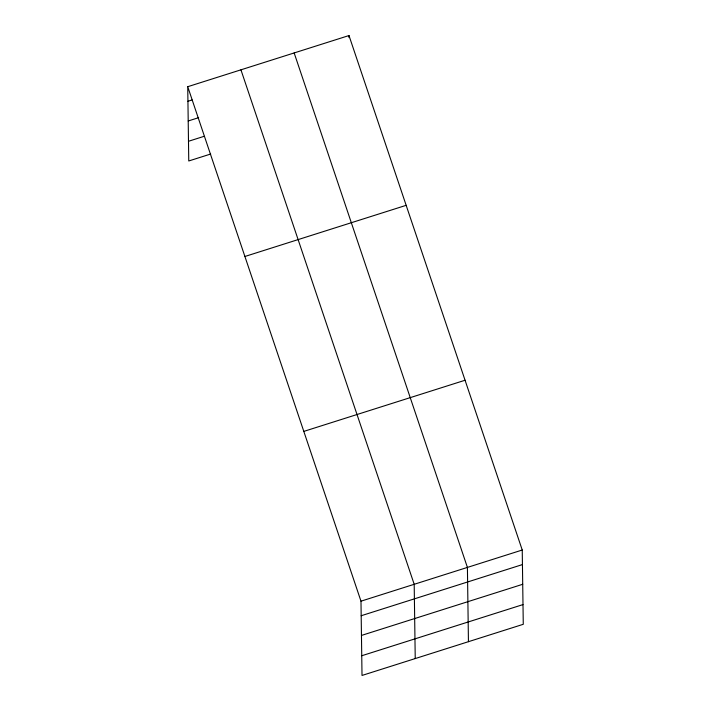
<?xml version="1.0" encoding="UTF-8"?>
<svg xmlns="http://www.w3.org/2000/svg" width="711" height="711" viewBox="0 0 711 711"><rect width="100%" height="100%" fill="white"/><g stroke="black" fill="none" stroke-linecap="round" stroke-linejoin="round"><path stroke-width="1.07" d="M187.731 86.706L348.985 35.55L522.238 550.021L523.269 624.294L362.015 675.45L360.984 601.177L187.731 86.706L188.762 160.979L210.678 154.029M187.935 101.264L192.103 99.94M188.211 120.977L198.645 117.662M188.495 141.276L204.146 136.308M244.904 256.484L406.159 205.328M303.81 431.399L465.065 380.243M360.984 601.177L522.238 550.021M361.179 615.735L522.434 564.578M361.455 635.438L522.709 584.282M361.739 655.746L522.994 604.59M294.158 52.943L467.411 567.414L468.442 641.686M240.94 69.829L414.193 584.291L415.233 658.564M348.985 35.55L349.012 37.63"/></g></svg>
